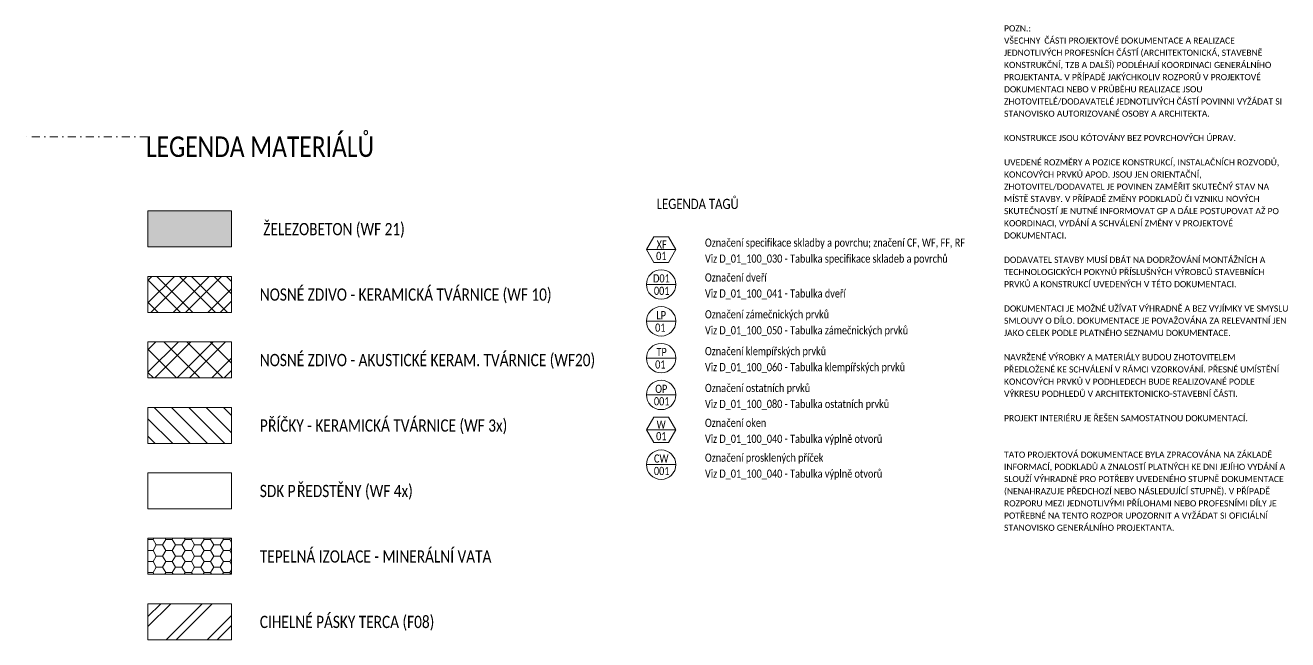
# Model space of a CAD drawing. Header units: millimetres. Extents: x -2616 to 42510, y -3604 to 14792.
# Drawn here: x 27083 to 42510, y -2985 to 4524 of the extents above; entities that cross this region are included whole.
import ezdxf

# ---------------------------------------------------------------- set-up
doc = ezdxf.new("R2010")
doc.units = ezdxf.units.MM
doc.linetypes.add('ABMV_DashDot_2_2mm-S0_6mm', pattern=[220, 100, -60, 0, -60])
for name, color, linetype, lineweight in [('A-DETL-____-OTLN', 9, 'Continuous', 25), ('A-DETL-____-THIN', 9, 'Continuous', 9), ('A-DETL-GENF-OTLN', 9, 'Continuous', 9), ('G-____-____-TEXT', 9, 'Continuous', 5)]:
    doc.layers.add(name, color=color, linetype=linetype, lineweight=lineweight)
doc.styles.add('Calibri_1', font='calibri.ttf', dxfattribs={"width": 0.8, "height": 250})
doc.styles.add('Calibri_2', font='calibri.ttf', dxfattribs={"width": 0.8, "height": 150})
doc.styles.add('Calibri_3', font='calibri.ttf', dxfattribs={"width": 0.8, "height": 125})
doc.styles.add('Calibri_4', font='calibri.ttf', dxfattribs={"width": 0.8, "height": 100})
doc.styles.add('Calibri_5', font='calibri.ttf', dxfattribs={"height": 75})

msp = doc.modelspace()

# ---------------------------------------------------------------- hatches: boundary and pattern name
at = {"layer": 'A-DETL-GENF-OTLN'}
msp.add_hatch(color=254, dxfattribs=at).paths.add_polyline_path([(29602.7, 1815.2), (29602.7, 2255.2), (28582.7, 2255.2), (28582.7, 1815.2)])
at = {"layer": 'A-DETL-GENF-OTLN', "lineweight": 5}
h = msp.add_hatch(dxfattribs=at)
h.set_pattern_fill('FP_5', style=0, pattern_type=2)
h.set_pattern_definition([(45, (25753.6, 0), (-212.132, 212.132), []), (45, (25903.6, 0), (-212.132, 212.132), []), (315, (25753.6, 0), (212.132, 212.132), []), (315, (25903.6, 0), (212.132, 212.132), [])])
h.paths.add_polyline_path([(29602.7, 1015.2), (29602.7, 1455.2), (28582.7, 1455.2), (28582.7, 1015.2)])
h = msp.add_hatch(dxfattribs=at)
h.set_pattern_fill('FP_9', style=0, pattern_type=2)
h.set_pattern_definition([(45, (25753.6, 0), (-212.132, 212.132), []), (45, (25903.6, 0), (-212.132, 212.132), []), (315, (25753.59, 0), (141.421, 141.421), [])])
h.paths.add_polyline_path([(29602.7, 215.2), (29602.7, 655.2), (28582.7, 655.2), (28582.7, 215.2)])
h = msp.add_hatch(dxfattribs=at)
h.set_pattern_fill('FP_6', style=0, pattern_type=2)
h.set_pattern_definition([(135, (25753.59, 0), (-106.066, -106.066), [])])
h.paths.add_polyline_path([(29602.7, -584.8), (29602.7, -144.8), (28582.7, -144.8), (28582.7, -584.8)])
h = msp.add_hatch(dxfattribs=at)
h.set_pattern_fill('FP_8', style=0, pattern_type=2)
h.set_pattern_definition([(0, (25753.59, 0), (117.188, 67.658), [78.125, -156.25]), (120, (25753.59, 0), (-117.1875, 67.6588), [78.125, -156.25]), (60, (25753.59, 0), (0.0005, 135.3168), [0, -156.25, 78.125, 0])])
h.paths.add_polyline_path([(29602.7, -2184.8), (29602.7, -1744.8), (28582.7, -1744.8), (28582.7, -2184.8)])
h = msp.add_hatch(dxfattribs=at)
h.set_pattern_fill('FP_7', style=0, pattern_type=2)
h.set_pattern_definition([(45, (25753.6, 0), (-251.447, 251.447), []), (45, (25753.6, 381), (-251.447, 251.447), [])])
h.paths.add_polyline_path([(29602.7, -2984.8), (29602.7, -2544.8), (28582.7, -2544.8), (28582.7, -2984.8)])

# ---------------------------------------------------------------- linework, layer by layer
at = {"layer": 'A-DETL-____-OTLN', "linetype": 'ABMV_DashDot_2_2mm-S0_6mm', "lineweight": 5}
msp.add_line((28582.7, 3160.9), (27082.7, 3160.9), dxfattribs=at)
at = {"layer": 'A-DETL-____-THIN'}
for p, q in [((29602.7, 2255.2), (28582.7, 2255.2)), ((28582.7, 2255.2), (28582.7, 1815.2)), ((29602.7, 1815.2), (29602.7, 2255.2)), ((34762.9, 1938.6), (34672.9, 1782.7)), ((34762.9, 1938.6), (34942.9, 1938.6)), ((34942.9, 1938.6), (35032.9, 1782.7)), ((28582.7, 1815.2), (29602.7, 1815.2)), ((35032.9, 1782.7), (34672.9, 1782.7)), ((34762.9, 1626.8), (34672.9, 1782.7)), ((34942.9, 1626.8), (35032.9, 1782.7)), ((34762.9, 1626.8), (34942.9, 1626.8)), ((29602.7, 1455.2), (28582.7, 1455.2)), ((28582.7, 1455.2), (28582.7, 1015.2)), ((29602.7, 1015.2), (29602.7, 1455.2)), ((35032.9, 1356.8), (34672.9, 1356.8)), ((28582.7, 1015.2), (29602.7, 1015.2)), ((35032.9, 906.8), (34672.9, 906.8)), ((29602.7, 655.2), (28582.7, 655.2)), ((28582.7, 655.2), (28582.7, 215.2)), ((29602.7, 215.2), (29602.7, 655.2)), ((35032.9, 456.8), (34672.9, 456.8)), ((28582.7, 215.2), (29602.7, 215.2)), ((35032.9, 6.8), (34672.9, 6.8)), ((29602.7, -144.8), (28582.7, -144.8)), ((28582.7, -144.8), (28582.7, -584.8)), ((29602.7, -584.8), (29602.7, -144.8)), ((34762.9, -263.2), (34672.9, -419.1)), ((34762.9, -263.2), (34942.9, -263.2)), ((34942.9, -263.2), (35032.9, -419.1)), ((35032.9, -419.1), (34672.9, -419.1)), ((34762.9, -575), (34672.9, -419.1)), ((34942.9, -575), (35032.9, -419.1)), ((28582.7, -584.8), (29602.7, -584.8)), ((34762.9, -575), (34942.9, -575)), ((35032.9, -845), (34672.9, -845)), ((29602.7, -944.8), (28582.7, -944.8)), ((28582.7, -944.8), (28582.7, -1384.8)), ((29602.7, -1384.8), (29602.7, -944.8)), ((28582.7, -1384.8), (29602.7, -1384.8)), ((29602.7, -1744.8), (28582.7, -1744.8)), ((28582.7, -1744.8), (28582.7, -2184.8)), ((29602.7, -2184.8), (29602.7, -1744.8)), ((28582.7, -2184.8), (29602.7, -2184.8)), ((29602.7, -2544.8), (28582.7, -2544.8)), ((28582.7, -2544.8), (28582.7, -2984.8)), ((29602.7, -2984.8), (29602.7, -2544.8)), ((28582.7, -2984.8), (29602.7, -2984.8))]:
    msp.add_line(p, q, dxfattribs=at)
for centre in [(34852.9, 1356.8), (34852.9, 906.8), (34852.9, 456.8), (34852.9, 6.8), (34852.9, -845)]:
    msp.add_circle(centre, 180, dxfattribs=at)

# ---------------------------------------------------------------- texts
at = {"layer": 'G-____-____-TEXT', "color": 7, "lineweight": 9, "attachment_point": 1}
for s, insert, char_height, width, style in [('POZN.: ', (39043.4, 4523.2), 75, 448.945, 'Calibri_5'), ('VŠECHNY ', (39043.4, 4374.4), 75, 597.257, 'Calibri_5'), ('ČÁSTI PROJEKTOVÉ DOKUMENTACE A REALIZACE ', (39536.2, 4374.4), 75, 2978.269, 'Calibri_5'), ('JEDNOTLIVÝCH PROFESNÍCH ČÁSTÍ (ARCHITEKTONICKÁ, STAVEBNĚ ', (39043.4, 4225.6), 75, 4028.48, 'Calibri_5'), ('KONSTRUKČNÍ, TZB A DALŠÍ) PODLÉHAJÍ KOORDINACI GENERÁLNÍHO ', (39043.4, 4076.8), 75, 4164.767, 'Calibri_5'), ('PROJEKTANTA. V\xa0PŘÍPADĚ JAKÝCHKOLIV ROZPORŮ V\xa0PROJEKTOVÉ ', (39043.4, 3927.9), 75, 4004.429, 'Calibri_5'), ('DOKUMENTACI NEBO V\xa0PRŮBĚHU REALIZACE JSOU ', (39043.4, 3779.1), 75, 3106.539, 'Calibri_5'), ('ZHOTOVITELÉ/DODAVATELÉ JEDNOTLIVÝCH ČÁSTÍ POVINNI VYŽÁDAT SI ', (39043.4, 3630.3), 75, 4337.129, 'Calibri_5'), ('STANOVISKO AUTORIZOVANÉ OSOBY A ARCHITEKTA.', (39043.4, 3481.4), 75, 3178.691, 'Calibri_5'), ('LEGENDA MATERIÁL', (28557.2, 3164.8), 250, 3136.202, 'Calibri_1'), ('Ů', (31144.9, 3164.8), 250, 243.713, 'Calibri_1'), ('KONSTRUKCE JSOU KÓTOVÁNY BEZ POVRCHOVÝCH ÚPRAV. ', (39043.4, 3183.8), 75, 3627.636, 'Calibri_5'), ('UVEDENÉ ROZMĚRY A POZICE KONSTRUKCÍ, INSTALAČNÍCH ROZVODŮ, ', (39043.4, 2886.1), 75, 4293.037, 'Calibri_5'), ('KONCOVÝCH PRVKŮ APOD. JSOU JEN ORIENTAČNÍ, ', (39043.4, 2737.3), 75, 3094.514, 'Calibri_5'), ('ZHOTOVITEL/DODAVATEL JE POVINEN ZAMĚŘIT SKUTEČNÝ STAV NA ', (39043.4, 2588.5), 75, 4132.699, 'Calibri_5'), ('LEGENDA TAG', (34798.6, 2403.4), 125, 1093.502, 'Calibri_3'), ('Ů', (35700.9, 2403.4), 125, 121.857, 'Calibri_3'), ('MÍSTĚ STAVBY. V PŘÍPADĚ ZMĚNY PODKLADŮ ČI VZNIKU NOVÝCH ', (39043.4, 2439.6), 75, 3980.378, 'Calibri_5'), ('SKUTEČNOSTÍ JE NUTNÉ INFORMOVAT GP A DÁLE POSTUPOVAT AŽ PO ', (39043.4, 2290.8), 75, 4285.02, 'Calibri_5'), ('KOORDINACI, VYDÁNÍ A SCHVÁLENÍ ZMĚNY V PROJEKTOVÉ ', (39043.4, 2142), 75, 3571.518, 'Calibri_5'), (' ŽELEZOBETON (WF 21)', (29949.2, 2108), 150, 2244.725, 'Calibri_2'), ('XF', (34798.2, 1895.6), 100, 150.717, 'Calibri_4'), ('Ozna', (35389.1, 1917.8), 100, 317.468, 'Calibri_4'), ('čení specifikace skladby a povrchu; značení CF, WF, FF, RF', (35651, 1917.8), 100, 3601.18, 'Calibri_4'), ('DOKUMENTACI. ', (39043.4, 1993.2), 75, 1002.109, 'Calibri_5'), ('01', (34792.2, 1755.1), 100, 153.924, 'Calibri_4'), ('Viz D_01_100_030 - Tabulka specifikace skladeb a povrchů', (35389.1, 1722.6), 100, 3655.695, 'Calibri_4'), ('DODAVATEL STAVBY MUSÍ DBÁT NA DODRŽOVÁNÍ MONTÁŽNÍCH A ', (39043.4, 1695.5), 75, 4072.573, 'Calibri_5'), ('TECHNOLOGICKÝCH POKYNŮ PŘÍSLUŠNÝCH VÝROBCŮ STAVEBNÍCH ', (39043.4, 1546.7), 75, 4072.573, 'Calibri_5'), ('D01', (34755.4, 1481.4), 100, 250.126, 'Calibri_4'), ('Ozna', (35389.1, 1491.9), 100, 317.468, 'Calibri_4'), ('čení dveří', (35651, 1491.9), 100, 609.283, 'Calibri_4'), ('PRVKŮ A KONSTRUKCÍ UVEDENÝCH V TÉTO DOKUMENTACI.', (39043.4, 1397.8), 75, 3599.577, 'Calibri_5'), ('NOSNÉ ZDIVO - KERAMICKÁ TVÁRNICE (WF 10)', (29949.2, 1308), 150, 4502.277, 'Calibri_2'), ('001', (34765.2, 1329.2), 100, 230.886, 'Calibri_4'), ('Viz D_01_100_041 - Tabulka dveří', (35389.1, 1296.8), 100, 2119.662, 'Calibri_4'), ('DOKUMENTACI JE MOŽNÉ UŽÍVAT VÝHRADNĚ A BEZ VYJÍMKY VE SMYSLU ', (39043.4, 1100.2), 75, 4401.264, 'Calibri_5'), ('LP', (34796.2, 1031.4), 100, 144.304, 'Calibri_4'), ('Ozna', (35389.1, 1041.9), 100, 317.468, 'Calibri_4'), ('čení zámečnických prvků', (35651, 1041.9), 100, 1545.653, 'Calibri_4'), ('SMLOUVY O DÍLO. DOKUMENTACE JE POVAŽOVÁNA ZA RELEVANTNÍ JEN ', (39043.4, 951.4), 75, 4401.264, 'Calibri_5'), ('01', (34780.2, 879.2), 100, 153.924, 'Calibri_4'), ('Viz D_01_100_050 - Tabulka zámečnických prvků', (35389.1, 846.8), 100, 3056.033, 'Calibri_4'), ('JAKO CELEK PODLE PLATNÉHO SEZNAMU DOKUMENTACE.', (39043.4, 802.5), 75, 3515.4, 'Calibri_5'), ('NOSNÉ ZDIVO - AKUSTICKÉ KERAM. TVÁRNICE (WF20)', (29949.2, 508), 150, 5175.695, 'Calibri_2'), ('TP', (34796.2, 581.4), 100, 153.924, 'Calibri_4'), ('Ozna', (35389.1, 591.9), 100, 317.468, 'Calibri_4'), ('čení klempířských prvků', (35651, 591.9), 100, 1503.966, 'Calibri_4'), ('NAVRŽENÉ VÝROBKY A MATERIÁLY BUDOU ZHOTOVITELEM ', (39043.4, 504.9), 75, 3615.611, 'Calibri_5'), ('01', (34780.2, 429.2), 100, 153.924, 'Calibri_4'), ('Viz D_01_100_060 - Tabulka klempířských prvků', (35389.1, 396.8), 100, 3014.345, 'Calibri_4'), ('PŘEDLOŽENÉ KE SCHVÁLENÍ V RÁMCI VZORKOVÁNÍ. PŘESNÉ UMÍSTĚNÍ ', (39043.4, 356), 75, 4285.02, 'Calibri_5'), ('KONCOVÝCH PRVKŮ V PODHLEDECH BUDE REALIZOVANÉ PODLE ', (39043.4, 207.2), 75, 3924.26, 'Calibri_5'), ('OP', (34781.2, 131.4), 100, 182.785, 'Calibri_4'), ('Ozna', (35389.1, 141.9), 100, 317.468, 'Calibri_4'), ('čení ostatních prvků', (35651, 141.9), 100, 1260.253, 'Calibri_4'), ('VÝKRESU PODHLEDŮ V ARCHITEKTONICKO-STAVEBNÍ ČÁSTI. ', (39043.4, 58.4), 75, 3647.678, 'Calibri_5'), ('001', (34765.2, -20.8), 100, 230.886, 'Calibri_4'), ('Viz D_01_100_080 - Tabulka ostatních prvků', (35389.1, -53.2), 100, 2770.632, 'Calibri_4'), ('P', (29949.2, -292), 150, 121.856, 'Calibri_2'), ('ŘÍČKY - KERAMICKÁ TVÁRNICE (WF 3x)', (30049.7, -292), 150, 3681.349, 'Calibri_2'), ('W', (34798.2, -306.1), 100, 137.89, 'Calibri_4'), ('Ozna', (35389.1, -284), 100, 317.468, 'Calibri_4'), ('čení oken', (35651, -284), 100, 599.662, 'Calibri_4'), ('PROJEKT INTERIÉRU JE ŘEŠEN SAMOSTATNOU DOKUMENTACÍ.', (39043.4, -239.3), 75, 3775.948, 'Calibri_5'), ('01', (34792.2, -446.6), 100, 153.924, 'Calibri_4'), ('Viz D_01_100_040 - Tabulka výplně otvorů', (35389.1, -479.1), 100, 2668.016, 'Calibri_4'), ('CW', (34766.2, -720.3), 100, 221.266, 'Calibri_4'), ('Ozna', (35389.1, -709.9), 100, 317.468, 'Calibri_4'), ('čení prosklených příček', (35651, -709.9), 100, 1462.278, 'Calibri_4'), ('TATO PROJEKTOVÁ DOKUMENTACE BYLA ZPRACOVÁNA NA ZÁKLADĚ ', (39043.4, -685.7), 75, 4176.792, 'Calibri_5'), ('001', (34765.2, -872.5), 100, 230.886, 'Calibri_4'), ('Viz D_01_100_040 - Tabulka výplně otvorů', (35389.1, -905), 100, 2668.016, 'Calibri_4'), ('INFORMACÍ, PODKLADŮ A ZNALOSTÍ PLATNÝCH KE DNI JEJÍHO VYDÁNÍ A ', (39043.4, -834.6), 75, 4377.214, 'Calibri_5'), ('ŘEDSTĚNY (WF 4x)', (30404.2, -1092), 150, 1789.367, 'Calibri_2'), ('SLOUŽÍ VÝHRADNĚ PRO POTŘEBY UVEDENÉHO STUPNĚ DOKUMENTACE ', (39043.4, -983.4), 75, 4369.197, 'Calibri_5'), ('SDK P', (29949.2, -1092), 150, 551.561, 'Calibri_2'), ('(NENAHRAZUJE PŘEDCHOZÍ NEBO NÁSLEDUJÍCÍ STUPNĚ). V PŘÍPADĚ ', (39043.4, -1132.2), 75, 4140.716, 'Calibri_5'), ('ROZPORU MEZI JEDNOTLIVÝMI PŘÍLOHAMI NEBO PROFESNÍMI DÍLY JE ', (39043.4, -1281.1), 75, 4256.961, 'Calibri_5'), ('POTŘEBNÉ NA TENTO ROZPOR UPOZORNIT A VYŽÁDAT SI OFICIÁLNÍ ', (39043.4, -1429.9), 75, 4108.648, 'Calibri_5'), ('STANOVISKO GENERÁLNÍHO PROJEKTANTA.', (39043.4, -1578.7), 75, 2633.543, 'Calibri_5'), ('TEPELNÁ IZOLACE - MINERÁLNÍ VATA', (29949.2, -1892), 150, 3572.32, 'Calibri_2'), ('CIHELNÉ PÁSKY TERCA (F08)', (29949.2, -2692), 150, 2693.67, 'Calibri_2')]:
    msp.add_mtext(s, dxfattribs=dict(at, insert=insert, char_height=char_height, width=width, style=style))

doc.saveas('drawing.dxf')
